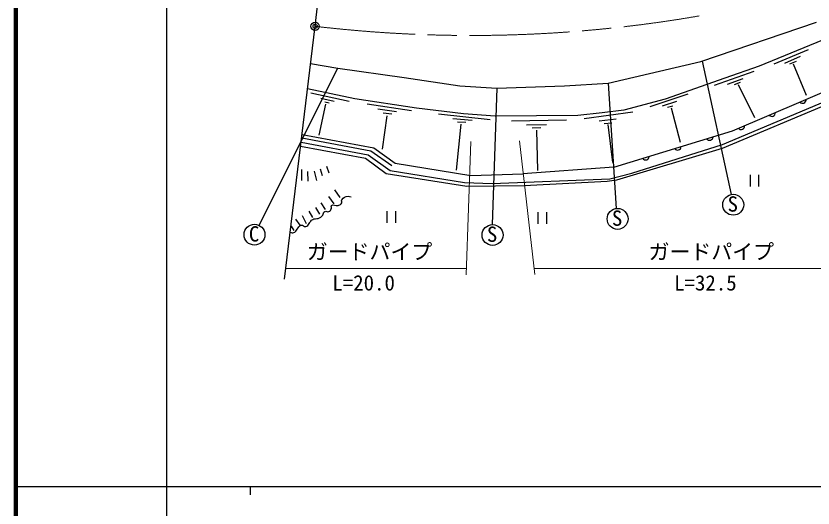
# Model space of a CAD drawing. Units: millimetres at full size, sheet at 1:1000; details may follow other scales. Extents: x 40000 to 680000, y 20000 to 380000.
# Drawn here: x 40000 to 135342, y 202409 to 261302 of the extents above; entities that cross this region are included whole.
import ezdxf
from ezdxf.enums import TextEntityAlignment as Align

# ---------------------------------------------------------------- set-up
doc = ezdxf.new("R2010")
doc.units = ezdxf.units.MM
doc.header["$LTSCALE"] = 1000
doc.header["$PDMODE"] = 32
doc.header["$PDSIZE"] = 500
doc.linetypes.add('CHAIN', pattern=[18.5, 12, -1.5, 3.5, -1.5])
for name, color, linetype, lineweight in [('M-BGD', 7, 'Continuous', 25), ('M-BMK', 2, 'CHAIN', 13), ('M-BMK-SRVR', 3, 'Continuous', 25), ('M-STR-HTXT', 7, 'Continuous', 13), ('M-TTL', 2, 'Continuous', 140), ('M-TTL-BAND', 7, 'Continuous', 25)]:
    doc.layers.add(name, color=color, linetype=linetype, lineweight=lineweight)
doc.layers.add('M-OTRS', color=6, linetype='Continuous')
doc.styles.add('ＭＳ ゴシック', font='')
doc.styles.get('ＭＳ ゴシック').set_extended_font_data('MS Gothic')

msp = doc.modelspace()

# ---------------------------------------------------------------- linework, layer by layer
at = {"layer": 'M-BGD'}
for p, q in [((121919, 255851), (135769, 260564)), ((136476, 258421), (128889, 255307)), ((130674, 255558), (134782, 257278)), ((131950, 255663), (133822, 256471)), ((75245, 255595), (78501, 255061)), ((110834, 253271), (121919, 255851)), ((122063, 255900), (125529, 239928)), ((148476, 255562), (124472, 245430)), ((124493, 245900), (148423, 256019)), ((132558, 255570), (133354, 255874)), ((132980, 255558), (134524, 251802)), ((69103, 236252), (78501, 255061)), ((78501, 255061), (86426, 253929)), ((123557, 253013), (128284, 254675)), ((128889, 255307), (124793, 253856)), ((86426, 253929), (93088, 252929)), ((124793, 253856), (117667, 251340)), ((125113, 253118), (126974, 253832)), ((93088, 252929), (97511, 252639)), ((97511, 252639), (105595, 252955)), ((105595, 252955), (110834, 253271)), ((110834, 253271), (111776, 238250)), ((125944, 253083), (126658, 253376)), ((126365, 253083), (128343, 249163)), ((80534, 251373), (74884, 252595)), ((75288, 252107), (79875, 251112)), ((97511, 252639), (96962, 236335)), ((115874, 250450), (120403, 251977)), ((77020, 250761), (76224, 247052)), ((76481, 251463), (78073, 251112)), ((76938, 251042), (77476, 250913)), ((87924, 250267), (80534, 251373)), ((81993, 250773), (87294, 249989)), ((117667, 251340), (112709, 250022)), ((117322, 250555), (119060, 251108)), ((83304, 250199), (85527, 249848)), ((93524, 249583), (87924, 250267)), ((107967, 249013), (113777, 249838)), ((112709, 250022), (110129, 249688)), ((117942, 250383), (118551, 250547)), ((118364, 250313), (119429, 246182)), ((84369, 249333), (83786, 245346)), ((83924, 249708), (84965, 249567)), ((90539, 249576), (96741, 248909)), ((92259, 249038), (94587, 248816)), ((97315, 249302), (93524, 249583)), ((107198, 249390), (97315, 249302)), ((99278, 248750), (105843, 248855)), ((110129, 249688), (107198, 249390)), ((109775, 248750), (111793, 248978)), ((93195, 248348), (92648, 242842)), ((92797, 248640), (93815, 248570)), ((101086, 248276), (103473, 248293)), ((101735, 247925), (102771, 247960)), ((110338, 248413), (111269, 248501)), ((110810, 248304), (111372, 243747)), ((74226, 247132), (82793, 245498)), ((102279, 247644), (102367, 242799)), ((74115, 246210), (82143, 244667)), ((74176, 246718), (82441, 245166)), ((81817, 244245), (74049, 245667)), ((82441, 245166), (84956, 243393)), ((82793, 245498), (85367, 243665)), ((124472, 245430), (111816, 241647)), ((113677, 242480), (124493, 245900)), ((84275, 242402), (81817, 244245)), ((82143, 244667), (84776, 242789)), ((77149, 243326), (77418, 242507)), ((85367, 243665), (94417, 242209)), ((111532, 243189), (100628, 242405)), ((74154, 242929), (74165, 241595)), ((74879, 242683), (74926, 241513)), ((75663, 242706), (75967, 241606)), ((76389, 243022), (76634, 242226)), ((93947, 240875), (84275, 242402)), ((84776, 242789), (93643, 241378)), ((94417, 242209), (100628, 242405)), ((111030, 241798), (113677, 242480)), ((127800, 242294), (127800, 240894)), ((128850, 240894), (128850, 242294)), ((93643, 241378), (96947, 241265)), ((96947, 241265), (111030, 241798)), ((110710, 241507), (100793, 240980)), ((111816, 241647), (110710, 241507)), ((78092, 240498), (78727, 239561)), ((100793, 240980), (93947, 240875)), ((77380, 239697), (78014, 238828)), ((75814, 238396), (76319, 237580)), ((76480, 238942), (77000, 238131)), ((74231, 237403), (74703, 236460)), ((75050, 237940), (75483, 237188)), ((84375, 237940), (84375, 236540)), ((85425, 236540), (85425, 237940)), ((102441, 237832), (102441, 236432)), ((103491, 236432), (103491, 237832)), ((73432, 236997), (73971, 236266)), ((72905, 236161), (73254, 235617))]:
    msp.add_line(p, q, dxfattribs=at)
msp.add_lwpolyline([(111532, 243189), (125692, 247557), (147085, 256672), (166609, 261995), (178596, 265635), (180886, 267267), (198203, 272476), (200432, 275144), (218003, 278958), (230466, 280873)], dxfattribs=at)
for centre in [(125794, 238707), (111960, 237014), (68532, 235125), (97008, 235086)]:
    msp.add_circle(centre, 1250, dxfattribs=at)
for centre, start, end in [((134093, 251263), 219.3367, 6.81629), ((130413, 249695), 219.3367, 6.81629), ((126733, 248128), 219.3367, 6.81629), ((122964, 246838), 213.40285, 0.88244), ((119142, 245659), 213.40285, 0.88244), ((115320, 244480), 213.40285, 0.88244)]:
    msp.add_arc(centre, 417, start, end, dxfattribs=at)
msp.add_open_spline([(72816, 235419), (72966, 235363), (73073, 235339), (73232, 235376), (73452, 235428), (73482, 235625), (73642, 235786), (73826, 235972), (73857, 236198), (74110, 236266), (74332, 236325), (74445, 236051), (74671, 236090), (74885, 236127), (74940, 236300), (75081, 236465), (75201, 236604), (75215, 236725), (75350, 236851), (75545, 237032), (75735, 237013), (75994, 237073), (76052, 237087), (76092, 237048), (76146, 237073), (76387, 237184), (76533, 237262), (76696, 237471), (76812, 237619), (76773, 237788), (76930, 237892), (77093, 238002), (77252, 237803), (77433, 237881), (77600, 237952), (77668, 238071), (77726, 238243), (77771, 238378), (77668, 238499), (77749, 238606), (77920, 238834), (78233, 238529), (78521, 238618), (78689, 238670), (78817, 238685), (78919, 238828), (79027, 238979), (78899, 239135), (78989, 239297), (79153, 239588), (79393, 239745), (79727, 239729), (79867, 239723), (79949, 239710), (80078, 239648)], degree=3, knots=[0, 0, 0, 0, 1, 1, 1, 2, 2, 2, 3, 3, 3, 4, 4, 4, 5, 5, 5, 6, 6, 6, 7, 7, 7, 8, 8, 8, 9, 9, 9, 10, 10, 10, 11, 11, 11, 12, 12, 12, 13, 13, 13, 14, 14, 14, 15, 15, 15, 16, 16, 16, 17, 17, 17, 18, 18, 18, 18], dxfattribs=at)
at = {"layer": 'M-BMK'}
msp.add_arc((94476, 418806), 159843, 263.28372, 279.81351, dxfattribs=at)
at = {"layer": 'M-BMK-SRVR'}
for p, q in [((75782, 260060), (80545, 299622)), ((72141, 229813), (75782, 260060))]:
    msp.add_line(p, q, dxfattribs=at)
msp.add_circle((75782, 260060), 500, dxfattribs=at)
msp.add_point((75782, 260060), dxfattribs=at)
at = {"layer": 'M-OTRS'}
msp.add_point((75782, 260060), dxfattribs=at)
at = {"layer": 'M-STR-HTXT'}
for p, q in [((94425, 246277), (93840, 230320)), ((100217, 246368), (102046, 230348)), ((72293, 231072), (93867, 231072)), ((101963, 231072), (141219, 231072))]:
    msp.add_line(p, q, dxfattribs=at)
at = {"layer": 'M-TTL'}
msp.add_line((40000, 380000), (40000, 20000), dxfattribs=at)
at = {"layer": 'M-TTL-BAND'}
for p, q in [((58000, 370000), (58000, 20000)), ((40000, 205000), (579000, 205000)), ((68000, 205000), (68000, 204000))]:
    msp.add_line(p, q, dxfattribs=at)

# ---------------------------------------------------------------- texts
at = {"layer": 'M-BGD', "style": 'ＭＳ ゴシック'}
for s, p in [('S', (125116, 237333)), ('S', (111282, 235640)), ('C', (67853, 233752)), ('S', (96329, 233712))]:
    msp.add_text(s, height=1833, dxfattribs=at).set_placement(p, align=Align.BOTTOM_LEFT)
at = {"layer": 'M-STR-HTXT', "style": 'ＭＳ ゴシック'}
for s, p in [('ガードパイプ', (74793, 231618)), ('ガードパイプ', (115670, 231618)), ('L=20.0', (77847, 227894)), ('L=32.5', (118724, 227894))]:
    msp.add_text(s, height=1833, dxfattribs=at).set_placement(p, align=Align.BOTTOM_LEFT)

doc.saveas('drawing.dxf')
